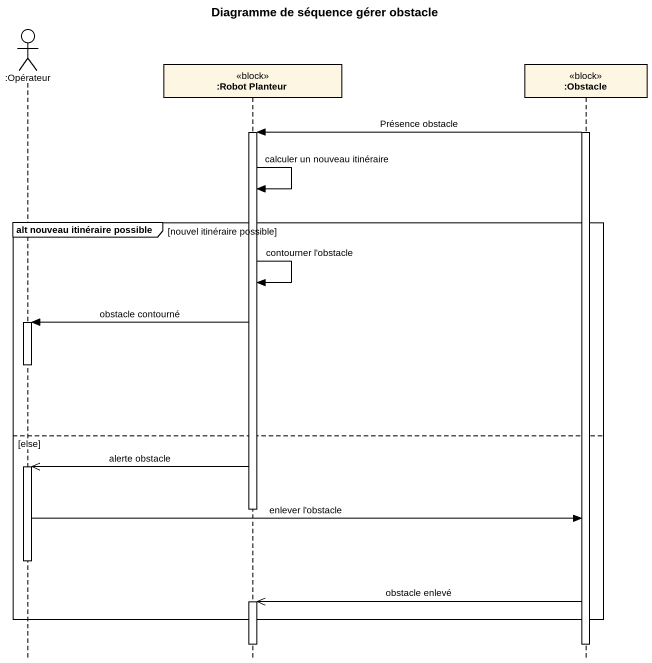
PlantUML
@startuml
title Diagramme de séquence gérer obstacle
hide footbox
actor ":Opérateur" as Opérateur
participant ":Robot Planteur" as Robot_Planteur <<block>>
participant ":Obstacle" as Obstacle <<block>>

activate Obstacle
Obstacle -> Robot_Planteur : Présence obstacle
activate Robot_Planteur
Robot_Planteur -> Robot_Planteur : calculer un nouveau itinéraire
group alt nouveau itinéraire possible [nouvel itinéraire possible]
  Robot_Planteur -> Robot_Planteur : contourner l'obstacle
  Robot_Planteur -> Opérateur : obstacle contourné
  activate Opérateur
  deactivate Opérateur
else else
  Robot_Planteur ->> Opérateur : alerte obstacle
  activate Opérateur
  deactivate Robot_Planteur
  Opérateur -> Obstacle : enlever l'obstacle
  deactivate Opérateur
  Obstacle ->> Robot_Planteur : obstacle enlevé
  activate Robot_Planteur
end
deactivate Robot_Planteur
deactivate Obstacle
@enduml
